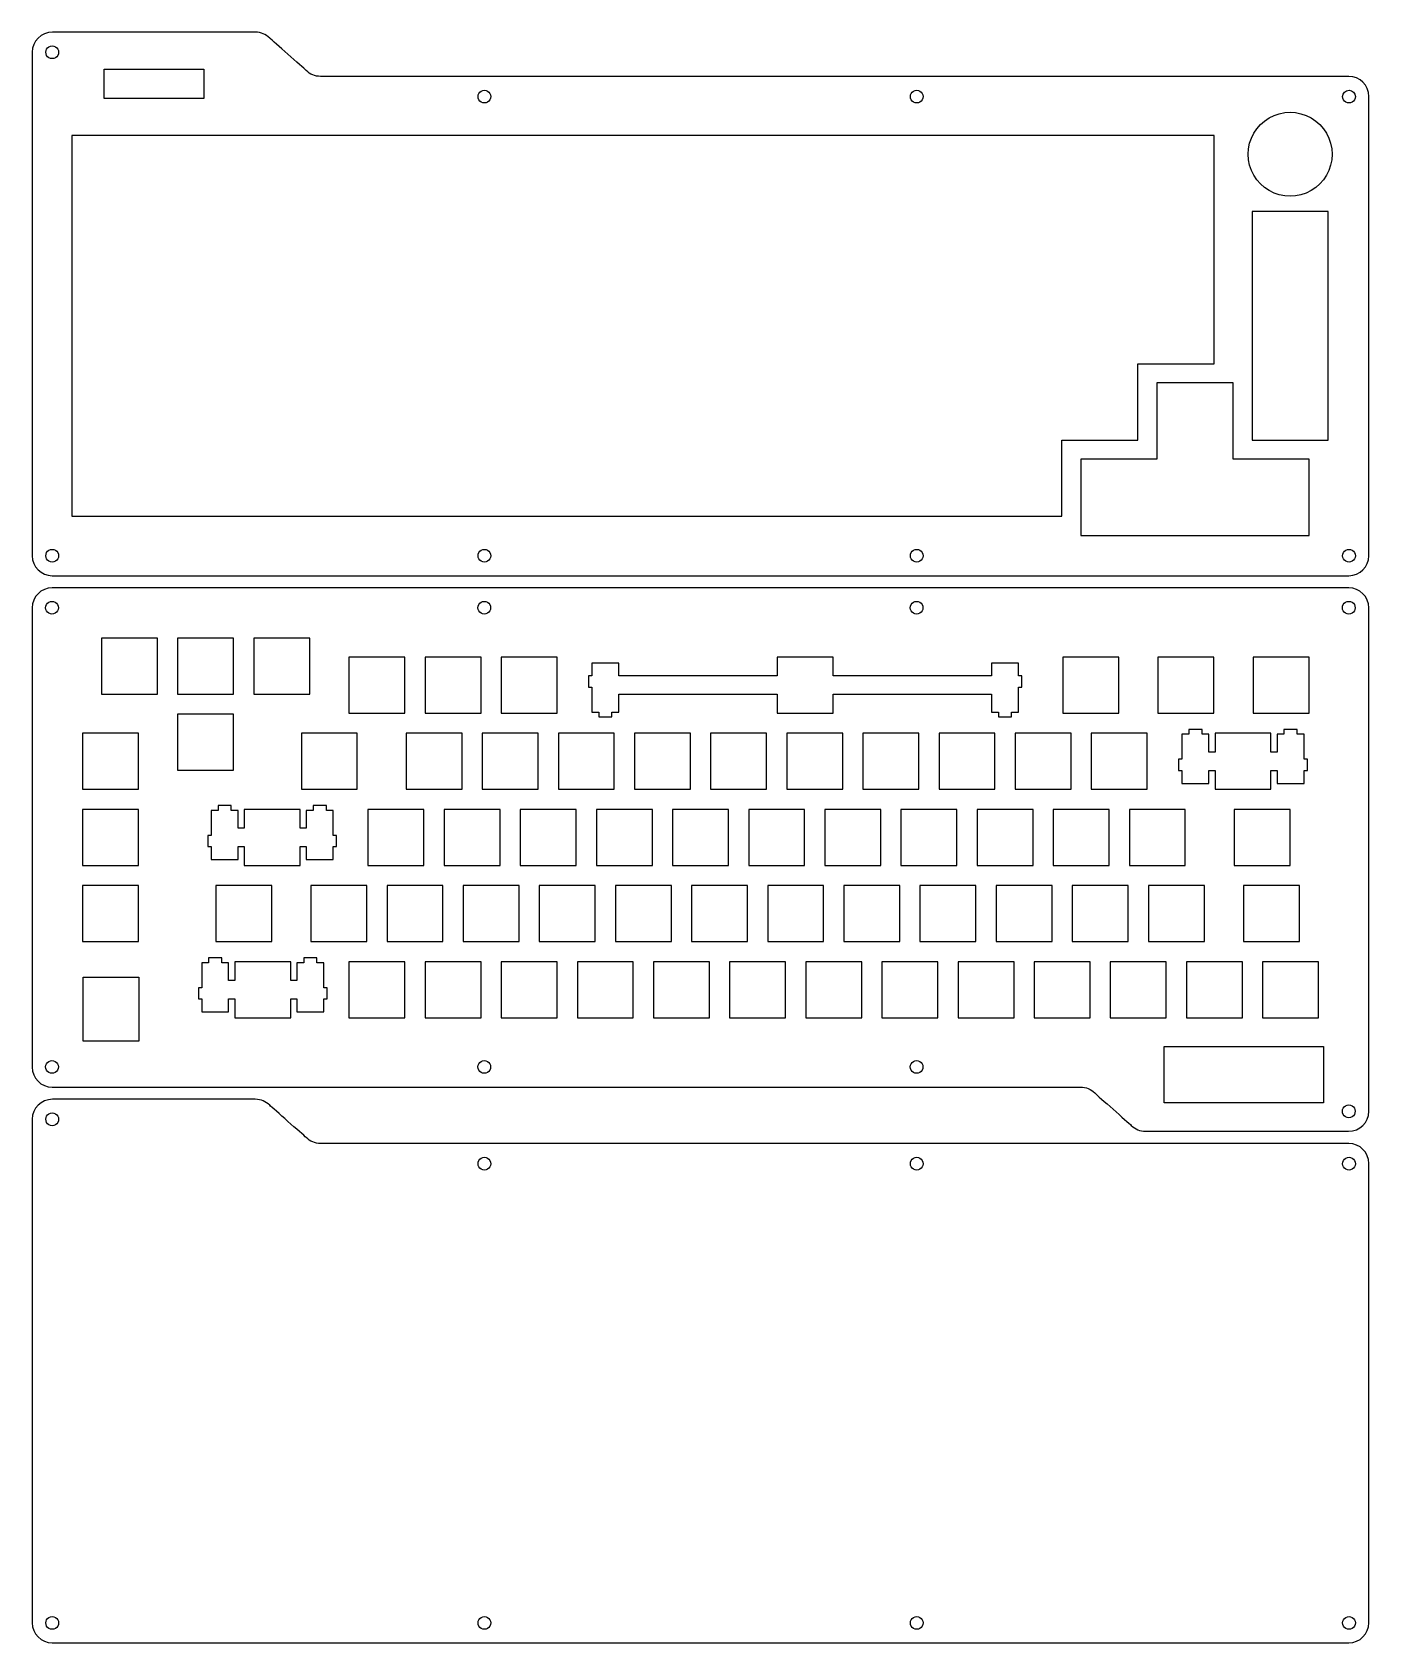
# Model space of a CAD drawing. Extents: x 0 to 334, y -106 to 297.
import ezdxf

# ---------------------------------------------------------------- set-up
doc = ezdxf.new("R2010")
doc.units = 0
doc.layers.get('0').update_dxf_attribs({"linetype": 'CONTINUOUS'})

msp = doc.modelspace()

# ---------------------------------------------------------------- linework, layer by layer
at = {"color": 7}
for points in [[(55.81977, 297), (5.0834, 297)], [(0, 292.000169), (0, 284.592285), (0.002117, 280.950428), (0.002117, 166.073425)], [(329.429031, 285.950418), (72.880577, 285.950418), (72.096328, 285.950418)], [(334.429021, 166.073425), (334.429021, 280.950428)], [(329.427031, 158.033573), (4.99999, 158.033573)], [(5.00199, 161.073435), (329.429031, 161.073435)], [(0, 153.033583), (0, 38.15658)], [(334.429021, 27.106839), (334.429021, 34.514723), (334.426904, 38.15658), (334.426904, 153.033583)], [(4.99999, 33.15659), (261.548443, 33.15659), (262.332692, 33.15659)], [(55.81977, 30.107172), (5.0834, 30.107172)], [(0, 25.10734), (0, 17.699457), (0.002117, 14.0576), (0.002117, -100.819404)], [(278.60925, 22.107008), (329.345621, 22.107008)], [(329.429031, 19.05759), (72.880577, 19.05759), (72.096328, 19.05759)], [(334.429021, -100.819404), (334.429021, 14.0576)], [(5.00199, -105.819394), (329.429031, -105.819394)]]:
    msp.add_lwpolyline(points, dxfattribs=at)
for points in [[(6.596774, 292.000008)], [(18.019988, 287.79302), (42.932011, 287.79302), (42.932011, 280.380996), (18.019988, 280.380996)], [(114.756777, 280.900009)], [(222.915774, 280.900009)], [(331.075758, 280.900009)], [(9.949344, 214.025899), (9.950402, 214.025899), (9.950402, 175.925899), (257.602403, 175.925899), (257.602403, 194.975899), (276.652408, 194.975899), (276.652408, 214.025899), (295.702408, 214.025899), (295.702408, 271.177909), (9.949344, 271.177909), (9.949344, 252.125899), (9.950402, 252.125899), (9.950402, 233.07791), (9.949344, 233.07791)], [(305.225371, 194.975899), (324.277355, 194.975899), (324.277355, 252.12791), (305.225371, 252.12791)], [(319.514352, 190.214908), (300.464352, 190.214908), (300.464352, 209.264908), (281.412368, 209.264908), (281.412368, 190.214908), (262.362344, 190.214908), (262.362344, 171.162923), (319.514352, 171.162923)], [(6.596774, 166.050006)], [(114.756777, 166.050006)], [(222.915774, 166.050006)], [(331.075758, 166.050006)], [(3.353262, 153.057001)], [(111.513246, 153.057001)], [(219.672243, 153.057001)], [(327.832246, 153.057001)], [(31.344028, 131.463235), (31.344028, 145.463234), (17.344028, 145.463234), (17.344028, 131.463235)], [(50.394027, 131.463235), (50.394027, 145.463234), (36.394027, 145.463234), (36.394027, 131.463235)], [(69.444026, 131.463235), (69.444026, 145.463234), (55.444026, 145.463234), (55.444026, 131.463235)], [(93.256025, 126.700235), (93.256025, 140.700235), (79.256025, 140.700235), (79.256025, 126.700235)], [(112.306024, 126.700235), (112.306024, 140.700235), (98.306025, 140.700235), (98.306025, 126.700235)], [(131.356023, 126.700235), (131.356023, 140.700235), (117.356024, 140.700235), (117.356024, 126.700235)], [(140.038021, 133.200234), (140.038021, 126.930233), (141.763022, 126.930233), (141.763022, 125.730234), (145.063022, 125.730234), (145.063022, 126.930233), (146.788021, 126.930233), (146.788021, 131.400234), (186.413021, 131.400234), (186.413021, 126.700234), (200.413019, 126.700234), (200.413019, 131.400234), (240.03802, 131.400234), (240.03802, 126.930233), (241.763018, 126.930233), (241.763018, 125.730234), (245.063018, 125.730234), (245.063018, 126.930233), (246.788019, 126.930233), (246.788019, 133.200234), (247.613019, 133.200234), (247.613019, 136.000232), (246.788019, 136.000232), (246.788019, 139.230234), (240.03802, 139.230234), (240.03802, 136.000232), (200.413019, 136.000232), (200.413019, 140.700232), (186.413021, 140.700232), (186.413021, 136.000232), (146.788021, 136.000232), (146.788021, 139.230234), (140.038021, 139.230234), (140.038021, 136.000232), (139.213021, 136.000232), (139.213021, 133.200234)], [(271.850017, 126.700235), (271.850017, 140.700235), (257.850018, 140.700235), (257.850018, 126.700235)], [(295.663016, 126.700235), (295.663016, 140.700235), (281.663017, 140.700235), (281.663017, 126.700235)], [(319.475015, 126.700235), (319.475015, 140.700235), (305.475016, 140.700235), (305.475016, 126.700235)], [(50.394027, 112.413236), (50.394027, 126.413235), (36.394027, 126.413235), (36.394027, 112.413236)], [(26.581028, 107.650236), (26.581028, 121.650235), (12.581028, 121.650235), (12.581028, 107.650236)], [(81.350025, 107.650236), (81.350025, 121.650235), (67.350026, 121.650235), (67.350026, 107.650236)], [(107.544024, 107.650236), (107.544024, 121.650235), (93.544025, 121.650235), (93.544025, 107.650236)], [(126.594023, 107.650236), (126.594023, 121.650235), (112.594024, 121.650235), (112.594024, 107.650236)], [(145.644023, 107.650236), (145.644023, 121.650235), (131.644023, 121.650235), (131.644023, 107.650236)], [(164.694022, 107.650236), (164.694022, 121.650235), (150.694022, 121.650235), (150.694022, 107.650236)], [(183.744021, 107.650236), (183.744021, 121.650235), (169.744022, 121.650235), (169.744022, 107.650236)], [(202.79402, 107.650236), (202.79402, 121.650235), (188.794021, 121.650235), (188.794021, 107.650236)], [(221.844019, 107.650236), (221.844019, 121.650235), (207.84402, 121.650235), (207.84402, 107.650236)], [(240.894019, 107.650236), (240.894019, 121.650235), (226.894019, 121.650235), (226.894019, 107.650236)], [(259.944018, 107.650236), (259.944018, 121.650235), (245.944018, 121.650235), (245.944018, 107.650236)], [(278.994017, 107.650236), (278.994017, 121.650235), (264.994018, 121.650235), (264.994018, 107.650236)], [(318.225015, 115.150236), (318.225015, 121.420235), (316.500016, 121.420235), (316.500016, 122.620235), (313.200016, 122.620235), (313.200016, 121.420235), (311.475016, 121.420235), (311.475016, 116.950236), (309.950016, 116.950236), (309.950016, 121.650235), (295.950016, 121.650235), (295.950016, 116.950236), (294.425016, 116.950236), (294.425016, 121.420235), (292.700017, 121.420235), (292.700017, 122.620235), (289.400017, 122.620235), (289.400017, 121.420235), (287.675017, 121.420235), (287.675017, 115.150236), (286.850017, 115.150236), (286.850017, 112.350236), (287.675017, 112.350236), (287.675017, 109.120236), (294.425016, 109.120236), (294.425016, 112.350236), (295.950016, 112.350236), (295.950016, 107.650236), (309.950016, 107.650236), (309.950016, 112.350236), (311.475016, 112.350236), (311.475016, 109.120236), (318.225015, 109.120236), (318.225015, 112.350236), (319.050015, 112.350236), (319.050015, 115.150236)], [(26.581028, 88.600237), (26.581028, 102.600236), (12.581028, 102.600236), (12.581028, 88.600237)], [(75.338026, 96.100236), (75.338026, 102.370236), (73.613026, 102.370236), (73.613026, 103.570236), (70.313026, 103.570236), (70.313026, 102.370236), (68.588026, 102.370236), (68.588026, 97.900236), (67.063026, 97.900236), (67.063026, 102.600236), (53.063027, 102.600236), (53.063027, 97.900236), (51.538027, 97.900236), (51.538027, 102.370236), (49.813027, 102.370236), (49.813027, 103.570236), (46.513027, 103.570236), (46.513027, 102.370236), (44.788027, 102.370236), (44.788027, 96.100236), (43.963027, 96.100236), (43.963027, 93.300237), (44.788027, 93.300237), (44.788027, 90.070237), (51.538027, 90.070237), (51.538027, 93.300237), (53.063027, 93.300237), (53.063027, 88.600237), (67.063026, 88.600237), (67.063026, 93.300237), (68.588026, 93.300237), (68.588026, 90.070237), (75.338026, 90.070237), (75.338026, 93.300237), (76.163026, 93.300237), (76.163026, 96.100236)], [(98.019025, 88.600237), (98.019025, 102.600236), (84.019025, 102.600236), (84.019025, 88.600237)], [(117.069024, 88.600237), (117.069024, 102.600236), (103.069024, 102.600236), (103.069024, 88.600237)], [(136.119023, 88.600237), (136.119023, 102.600236), (122.119024, 102.600236), (122.119024, 88.600237)], [(155.169022, 88.600237), (155.169022, 102.600236), (141.169023, 102.600236), (141.169023, 88.600237)], [(174.219021, 88.600237), (174.219021, 102.600236), (160.219022, 102.600236), (160.219022, 88.600237)], [(193.269021, 88.600237), (193.269021, 102.600236), (179.269021, 102.600236), (179.269021, 88.600237)], [(212.31902, 88.600237), (212.31902, 102.600236), (198.31902, 102.600236), (198.31902, 88.600237)], [(231.369019, 88.600237), (231.369019, 102.600236), (217.36902, 102.600236), (217.36902, 88.600237)], [(250.419018, 88.600237), (250.419018, 102.600236), (236.419019, 102.600236), (236.419019, 88.600237)], [(269.469017, 88.600237), (269.469017, 102.600236), (255.469018, 102.600236), (255.469018, 88.600237)], [(288.519017, 88.600237), (288.519017, 102.600236), (274.520017, 102.600236), (274.520017, 88.600237)], [(314.713016, 88.600237), (314.713016, 102.600236), (300.713016, 102.600236), (300.713016, 88.600237)], [(26.581028, 69.550238), (26.581028, 83.550237), (12.581028, 83.550237), (12.581028, 69.550238)], [(59.919026, 69.550238), (59.919026, 83.550237), (45.919027, 83.550237), (45.919027, 69.550238)], [(83.731025, 69.550238), (83.731025, 83.550237), (69.731026, 83.550237), (69.731026, 69.550238)], [(102.781024, 69.550238), (102.781024, 83.550237), (88.781025, 83.550237), (88.781025, 69.550238)], [(121.831024, 69.550238), (121.831024, 83.550237), (107.831024, 83.550237), (107.831024, 69.550238)], [(140.881023, 69.550238), (140.881023, 83.550237), (126.881023, 83.550237), (126.881023, 69.550238)], [(159.931022, 69.550238), (159.931022, 83.550237), (145.931023, 83.550237), (145.931023, 69.550238)], [(178.981021, 69.550238), (178.981021, 83.550237), (164.981022, 83.550237), (164.981022, 69.550238)], [(198.03102, 69.550238), (198.03102, 83.550237), (184.031021, 83.550237), (184.031021, 69.550238)], [(217.08102, 69.550238), (217.08102, 83.550237), (203.08102, 83.550237), (203.08102, 69.550238)], [(236.131019, 69.550238), (236.131019, 83.550237), (222.131019, 83.550237), (222.131019, 69.550238)], [(255.181018, 69.550238), (255.181018, 83.550237), (241.181019, 83.550237), (241.181019, 69.550238)], [(274.231017, 69.550238), (274.231017, 83.550237), (260.231018, 83.550237), (260.231018, 69.550238)], [(293.281016, 69.550238), (293.281016, 83.550237), (279.281017, 83.550237), (279.281017, 69.550238)], [(317.094015, 69.550238), (317.094015, 83.550237), (303.094016, 83.550237), (303.094016, 69.550238)], [(72.956026, 58.000238), (72.956026, 64.270238), (71.231026, 64.270238), (71.231026, 65.470238), (67.931026, 65.470238), (67.931026, 64.270238), (66.206026, 64.270238), (66.206026, 59.800238), (64.681026, 59.800238), (64.681026, 64.500238), (50.681027, 64.500238), (50.681027, 59.800238), (49.156027, 59.800238), (49.156027, 64.270238), (47.431027, 64.270238), (47.431027, 65.470238), (44.131027, 65.470238), (44.131027, 64.270238), (42.406027, 64.270238), (42.406027, 58.000238), (41.581027, 58.000238), (41.581027, 55.200238), (42.406027, 55.200238), (42.406027, 51.970238), (49.156027, 51.970238), (49.156027, 55.200238), (50.681027, 55.200238), (50.681027, 50.500238), (64.681026, 50.500238), (64.681026, 55.200238), (66.206026, 55.200238), (66.206026, 51.970238), (72.956026, 51.970238), (72.956026, 55.200238), (73.781026, 55.200238), (73.781026, 58.000238)], [(93.256025, 50.500238), (93.256025, 64.500238), (79.256025, 64.500238), (79.256025, 50.500238)], [(112.306024, 50.500238), (112.306024, 64.500238), (98.306025, 64.500238), (98.306025, 50.500238)], [(131.356023, 50.500238), (131.356023, 64.500238), (117.356024, 64.500238), (117.356024, 50.500238)], [(150.406022, 50.500238), (150.406022, 64.500238), (136.406023, 64.500238), (136.406023, 50.500238)], [(169.456022, 50.500238), (169.456022, 64.500238), (155.456022, 64.500238), (155.456022, 50.500238)], [(188.506021, 50.500238), (188.506021, 64.500238), (174.506021, 64.500238), (174.506021, 50.500238)], [(207.55602, 50.500238), (207.55602, 64.500238), (193.556021, 64.500238), (193.556021, 50.500238)], [(226.607019, 50.500238), (226.607019, 64.500238), (212.60702, 64.500238), (212.60702, 50.500238)], [(245.656018, 50.500238), (245.656018, 64.500238), (231.656019, 64.500238), (231.656019, 50.500238)], [(264.706018, 50.500238), (264.706018, 64.500238), (250.706018, 64.500238), (250.706018, 50.500238)], [(283.756017, 50.500238), (283.756017, 64.500238), (269.756017, 64.500238), (269.756017, 50.500238)], [(302.806016, 50.500238), (302.806016, 64.500238), (288.806017, 64.500238), (288.806017, 50.500238)], [(321.856015, 50.500238), (321.856015, 64.500238), (307.856016, 64.500238), (307.856016, 50.500238)], [(26.641134, 44.633407), (12.740905, 44.633407), (12.740905, 60.633614), (26.641134, 60.633614)], [(323.128591, 29.207429), (283.229448, 29.207429), (283.229448, 43.30657), (323.128591, 43.30657)], [(3.353262, 38.206999)], [(111.513246, 38.206999)], [(219.672243, 38.206999)], [(6.596774, 25.107009)], [(327.832246, 27.106999)], [(114.756777, 14.007009)], [(222.915774, 14.007009)], [(331.075758, 14.007009)], [(6.596774, -100.842991)], [(114.756777, -100.842991)], [(222.915774, -100.842991)], [(331.075758, -100.842991)]]:
    msp.add_lwpolyline(points, close=True, dxfattribs=at)
for points in [[(5.0834, 297), (2.267191, 297), (0, 294.770092), (0, 292.000169)], [(59.41754, 295.538812), (58.498711, 296.442523), (57.22787, 297), (55.81977, 297)], [(68.560659, 287.414887), (67.622978, 288.35257), (60.336361, 294.635075), (59.41754, 295.538812)], [(3.403226, 292.000008), (3.403226, 292.570481), (3.707569, 293.097619), (4.201613, 293.382855)], [(4.201613, 290.617161), (3.707569, 290.902398), (3.403226, 291.429536), (3.403226, 292.000008)], [(4.201613, 293.382855), (4.695657, 293.668092), (5.304344, 293.668092), (5.798387, 293.382855)], [(5.798387, 290.617161), (5.304344, 290.331925), (4.695657, 290.331925), (4.201613, 290.617161)], [(5.798387, 293.382855), (6.292431, 293.097619), (6.596774, 292.570481), (6.596774, 292.000008)], [(6.596774, 292.000008), (6.596774, 291.429536), (6.292431, 290.902398), (5.798387, 290.617161)], [(72.096328, 285.950418), (70.770247, 285.950418), (69.498348, 286.477203), (68.560659, 287.414887)], [(111.563229, 280.900009), (111.563229, 281.470481), (111.867572, 281.997619), (112.361616, 282.282856)], [(112.361616, 282.282856), (112.85566, 282.568092), (113.464346, 282.568092), (113.95839, 282.282856)], [(113.95839, 282.282856), (114.452434, 281.997619), (114.756777, 281.470481), (114.756777, 280.900009)], [(219.722226, 280.900009), (219.722226, 281.470481), (220.026569, 281.997619), (220.520613, 282.282856)], [(220.520613, 282.282856), (221.014657, 282.568092), (221.623343, 282.568092), (222.117387, 282.282856)], [(222.117387, 282.282856), (222.611431, 281.997619), (222.915774, 281.470481), (222.915774, 280.900009)], [(327.88221, 280.900009), (327.88221, 281.781883), (328.59711, 282.496783), (329.478984, 282.496783)], [(334.429021, 280.950428), (334.429021, 283.72043), (332.199006, 285.950418), (329.429031, 285.950418)], [(329.478984, 282.496783), (330.360858, 282.496783), (331.075758, 281.781883), (331.075758, 280.900009)], [(112.361616, 279.517162), (111.867572, 279.802398), (111.563229, 280.329536), (111.563229, 280.900009)], [(113.95839, 279.517162), (113.464346, 279.231925), (112.85566, 279.231925), (112.361616, 279.517162)], [(114.756777, 280.900009), (114.756777, 280.329536), (114.452434, 279.802398), (113.95839, 279.517162)], [(220.520613, 279.517162), (220.026569, 279.802398), (219.722226, 280.329536), (219.722226, 280.900009)], [(222.117387, 279.517162), (221.623343, 279.231925), (221.014657, 279.231925), (220.520613, 279.517162)], [(222.915774, 280.900009), (222.915774, 280.329536), (222.611431, 279.802398), (222.117387, 279.517162)], [(328.680597, 279.517162), (328.186553, 279.802398), (327.88221, 280.329536), (327.88221, 280.900009)], [(330.277371, 279.517162), (329.783327, 279.231925), (329.174641, 279.231925), (328.680597, 279.517162)], [(331.075758, 280.900009), (331.075758, 280.329536), (330.771415, 279.802398), (330.277371, 279.517162)], [(304.235829, 266.473486), (304.235829, 270.224775), (306.237137, 273.691107), (309.48585, 275.566766)], [(309.48585, 275.566766), (312.734537, 277.442397), (316.737127, 277.442397), (319.98584, 275.566766)], [(319.98584, 275.566766), (323.234553, 273.691107), (325.235835, 270.224775), (325.235835, 266.473486)], [(309.48585, 257.380233), (306.237137, 259.255865), (304.235829, 262.722197), (304.235829, 266.473486)], [(325.235835, 266.473486), (325.235835, 262.722197), (323.234553, 259.255865), (319.98584, 257.380233)], [(319.98584, 257.380233), (316.737127, 255.504576), (312.734537, 255.504576), (309.48585, 257.380233)], [(0.002, 166.073425), (0.002, 163.303422), (2.232001, 161.073435), (5.00199, 161.073435)], [(3.403226, 166.050006), (3.403226, 166.620479), (3.707569, 167.147617), (4.201613, 167.432853)], [(4.201613, 164.667159), (3.707569, 164.952395), (3.403226, 165.479534), (3.403226, 166.050006)], [(4.201613, 167.432853), (4.695657, 167.71809), (5.304343, 167.71809), (5.798387, 167.432853)], [(5.798387, 167.432853), (6.292431, 167.147617), (6.596774, 166.620479), (6.596774, 166.050006)], [(6.596774, 166.050006), (6.596774, 165.479534), (6.292431, 164.952395), (5.798387, 164.667159)], [(111.563229, 166.050006), (111.563229, 166.620479), (111.867572, 167.147617), (112.361616, 167.432853)], [(112.361616, 164.667159), (111.867572, 164.952395), (111.563229, 165.479534), (111.563229, 166.050006)], [(112.361616, 167.432853), (112.85566, 167.71809), (113.464346, 167.71809), (113.95839, 167.432853)], [(113.95839, 167.432853), (114.452434, 167.147617), (114.756777, 166.620479), (114.756777, 166.050006)], [(114.756777, 166.050006), (114.756777, 165.479534), (114.452434, 164.952395), (113.95839, 164.667159)], [(219.722226, 166.050006), (219.722226, 166.620479), (220.026569, 167.147617), (220.520613, 167.432853)], [(220.520613, 164.667159), (220.026569, 164.952396), (219.722226, 165.479534), (219.722226, 166.050006)], [(220.520613, 167.432853), (221.014657, 167.718089), (221.623343, 167.718089), (222.117387, 167.432853)], [(222.117387, 167.432853), (222.611431, 167.147617), (222.915774, 166.620479), (222.915774, 166.050006)], [(222.915774, 166.050006), (222.915774, 165.479534), (222.611431, 164.952396), (222.117387, 164.667159)], [(327.88221, 166.050006), (327.88221, 166.620479), (328.186553, 167.147617), (328.680597, 167.432853)], [(328.680597, 164.667159), (328.186553, 164.952396), (327.88221, 165.479534), (327.88221, 166.050006)], [(328.680597, 167.432853), (329.174641, 167.718089), (329.783327, 167.718089), (330.277371, 167.432853)], [(329.429031, 161.073435), (332.199006, 161.073435), (334.429021, 163.303422), (334.429021, 166.073425)], [(330.277371, 167.432853), (330.771415, 167.147617), (331.075758, 166.620479), (331.075758, 166.050006)], [(331.075758, 166.050006), (331.075758, 165.479534), (330.771415, 164.952396), (330.277371, 164.667159)], [(5.798387, 164.667159), (5.304343, 164.381923), (4.695657, 164.381923), (4.201613, 164.667159)], [(113.95839, 164.667159), (113.464346, 164.381923), (112.85566, 164.381923), (112.361616, 164.667159)], [(222.117387, 164.667159), (221.623343, 164.381923), (221.014657, 164.381923), (220.520613, 164.667159)], [(330.277371, 164.667159), (329.783327, 164.381923), (329.174641, 164.381923), (328.680597, 164.667159)], [(4.99999, 158.033573), (2.230014, 158.033573), (0, 155.803585), (0, 153.033583)], [(334.42702, 153.033583), (334.42702, 155.803585), (332.197019, 158.033573), (329.427031, 158.033573)], [(3.353262, 153.057001), (3.353262, 153.627474), (3.657606, 154.154612), (4.15165, 154.439848)], [(4.15165, 154.439848), (4.645693, 154.725085), (5.25438, 154.725085), (5.748424, 154.439848)], [(5.748424, 154.439848), (6.242467, 154.154612), (6.546811, 153.627474), (6.546811, 153.057001)], [(111.513246, 153.057001), (111.513246, 153.627474), (111.81759, 154.154612), (112.311633, 154.439848)], [(112.311633, 154.439848), (112.805677, 154.725085), (113.414364, 154.725085), (113.908408, 154.439848)], [(113.908408, 154.439848), (114.402451, 154.154612), (114.706795, 153.627474), (114.706795, 153.057001)], [(219.672243, 153.057001), (219.672243, 153.627474), (219.976587, 154.154612), (220.470631, 154.439849)], [(220.470631, 154.439849), (220.964674, 154.725085), (221.573361, 154.725085), (222.067405, 154.439849)], [(222.067405, 154.439849), (222.561448, 154.154612), (222.865792, 153.627474), (222.865792, 153.057001)], [(327.832246, 153.057001), (327.832246, 153.627474), (328.13659, 154.154612), (328.630634, 154.439849)], [(328.630634, 154.439849), (329.124677, 154.725085), (329.733364, 154.725085), (330.227408, 154.439849)], [(330.227408, 154.439849), (330.721451, 154.154612), (331.025795, 153.627474), (331.025795, 153.057001)], [(4.15165, 151.674154), (3.657606, 151.959391), (3.353262, 152.486529), (3.353262, 153.057001)], [(5.748424, 151.674154), (5.25438, 151.388918), (4.645693, 151.388918), (4.15165, 151.674154)], [(6.546811, 153.057001), (6.546811, 152.486529), (6.242467, 151.959391), (5.748424, 151.674154)], [(112.311633, 151.674154), (111.81759, 151.959391), (111.513246, 152.486529), (111.513246, 153.057001)], [(113.908408, 151.674154), (113.414364, 151.388918), (112.805677, 151.388918), (112.311633, 151.674154)], [(114.706795, 153.057001), (114.706795, 152.486529), (114.402451, 151.959391), (113.908408, 151.674154)], [(220.470631, 151.674154), (219.976587, 151.959391), (219.672243, 152.486529), (219.672243, 153.057001)], [(222.067405, 151.674154), (221.573361, 151.388918), (220.964674, 151.388918), (220.470631, 151.674154)], [(222.865792, 153.057001), (222.865792, 152.486529), (222.561448, 151.959391), (222.067405, 151.674154)], [(328.630634, 151.674154), (328.13659, 151.959391), (327.832246, 152.486529), (327.832246, 153.057001)], [(330.227408, 151.674154), (329.733364, 151.388918), (329.124677, 151.388918), (328.630634, 151.674154)], [(331.025795, 153.057001), (331.025795, 152.486529), (330.721451, 151.959391), (330.227408, 151.674154)], [(0, 38.15658), (0, 35.386578), (2.230014, 33.15659), (4.99999, 33.15659)], [(3.353262, 38.206999), (3.353262, 38.777472), (3.657606, 39.30461), (4.15165, 39.589846)], [(4.15165, 36.824152), (3.657606, 37.109388), (3.353262, 37.636527), (3.353262, 38.206999)], [(4.15165, 39.589846), (4.645693, 39.875082), (5.25438, 39.875082), (5.748424, 39.589846)], [(5.748424, 36.824152), (5.25438, 36.538916), (4.645693, 36.538916), (4.15165, 36.824152)], [(5.748424, 39.589846), (6.242467, 39.30461), (6.546811, 38.777472), (6.546811, 38.206999)], [(6.546811, 38.206999), (6.546811, 37.636527), (6.242467, 37.109388), (5.748424, 36.824152)], [(111.513246, 38.206999), (111.513246, 38.777472), (111.81759, 39.30461), (112.311634, 39.589846)], [(112.311634, 36.824152), (111.81759, 37.109388), (111.513246, 37.636527), (111.513246, 38.206999)], [(112.311634, 39.589846), (112.805677, 39.875082), (113.414364, 39.875082), (113.908408, 39.589846)], [(113.908408, 36.824152), (113.414364, 36.538916), (112.805677, 36.538916), (112.311634, 36.824152)], [(113.908408, 39.589846), (114.402451, 39.30461), (114.706795, 38.777472), (114.706795, 38.206999)], [(114.706795, 38.206999), (114.706795, 37.636527), (114.402451, 37.109388), (113.908408, 36.824152)], [(219.672243, 38.206999), (219.672243, 38.777472), (219.976587, 39.30461), (220.47063, 39.589846)], [(220.47063, 36.824152), (219.976587, 37.109388), (219.672243, 37.636527), (219.672243, 38.206999)], [(220.47063, 39.589846), (220.964674, 39.875082), (221.573361, 39.875082), (222.067405, 39.589846)], [(222.067405, 36.824152), (221.573361, 36.538916), (220.964674, 36.538916), (220.47063, 36.824152)], [(222.067405, 39.589846), (222.561448, 39.30461), (222.865792, 38.777472), (222.865792, 38.206999)], [(222.865792, 38.206999), (222.865792, 37.636527), (222.561448, 37.109388), (222.067405, 36.824152)], [(262.332692, 33.15659), (263.658773, 33.15659), (264.930673, 32.629804), (265.868362, 31.692121)], [(5.0834, 30.107172), (2.267191, 30.107172), (0, 27.877263), (0, 25.10734)], [(59.41754, 28.645984), (58.498711, 29.549695), (57.22787, 30.107172), (55.81977, 30.107172)], [(68.560659, 20.522058), (67.622978, 21.459742), (60.336361, 27.742246), (59.41754, 28.645984)], [(265.868362, 31.692121), (266.806042, 30.754438), (274.092659, 24.471933), (275.011481, 23.568196)], [(327.832246, 27.106999), (327.832246, 27.677472), (328.13659, 28.20461), (328.630634, 28.489846)], [(328.630634, 28.489846), (329.124677, 28.775083), (329.733364, 28.775083), (330.227408, 28.489846)], [(330.227408, 28.489846), (330.721451, 28.20461), (331.025795, 27.677472), (331.025795, 27.106999)], [(3.403226, 25.107009), (3.403226, 25.677481), (3.707569, 26.204619), (4.201613, 26.489856)], [(4.201613, 23.724162), (3.707569, 24.009398), (3.403226, 24.536536), (3.403226, 25.107009)], [(4.201613, 26.489856), (4.695657, 26.775092), (5.304343, 26.775092), (5.798387, 26.489856)], [(5.798387, 26.489856), (6.292431, 26.204619), (6.596774, 25.677481), (6.596774, 25.107009)], [(6.596774, 25.107009), (6.596774, 24.536536), (6.292431, 24.009398), (5.798387, 23.724162)], [(328.630634, 25.724152), (328.13659, 26.009389), (327.832246, 26.536527), (327.832246, 27.106999)], [(330.227408, 25.724152), (329.733364, 25.438916), (329.124677, 25.438916), (328.630634, 25.724152)], [(329.345621, 22.107008), (332.16183, 22.107008), (334.429021, 24.336916), (334.429021, 27.106839)], [(331.025795, 27.106999), (331.025795, 26.536527), (330.721451, 26.009389), (330.227408, 25.724152)], [(5.798387, 23.724162), (5.304343, 23.438925), (4.695657, 23.438925), (4.201613, 23.724162)], [(72.096328, 19.05759), (70.770247, 19.05759), (69.498348, 19.584375), (68.560659, 20.522058)], [(275.011481, 23.568196), (275.93031, 22.664485), (277.201151, 22.107008), (278.60925, 22.107008)], [(334.429021, 14.0576), (334.429021, 16.827602), (332.199006, 19.05759), (329.429031, 19.05759)], [(111.563229, 14.007009), (111.563229, 14.577481), (111.867572, 15.10462), (112.361616, 15.389856)], [(112.361616, 12.624162), (111.867572, 12.909398), (111.563229, 13.436536), (111.563229, 14.007009)], [(112.361616, 15.389856), (112.85566, 15.675092), (113.464346, 15.675092), (113.95839, 15.389856)], [(113.95839, 12.624162), (113.464346, 12.338926), (112.85566, 12.338926), (112.361616, 12.624162)], [(113.95839, 15.389856), (114.452434, 15.10462), (114.756777, 14.577481), (114.756777, 14.007009)], [(114.756777, 14.007009), (114.756777, 13.436536), (114.452434, 12.909398), (113.95839, 12.624162)], [(219.722226, 14.007009), (219.722226, 14.577481), (220.026569, 15.10462), (220.520613, 15.389856)], [(220.520613, 12.624162), (220.026569, 12.909398), (219.722226, 13.436536), (219.722226, 14.007009)], [(220.520613, 15.389856), (221.014657, 15.675092), (221.623343, 15.675092), (222.117387, 15.389856)], [(222.117387, 12.624162), (221.623343, 12.338926), (221.014657, 12.338926), (220.520613, 12.624162)], [(222.117387, 15.389856), (222.611431, 15.10462), (222.915774, 14.577481), (222.915774, 14.007009)], [(222.915774, 14.007009), (222.915774, 13.436536), (222.611431, 12.909398), (222.117387, 12.624162)], [(327.88221, 14.007009), (327.88221, 14.577481), (328.186553, 15.10462), (328.680597, 15.389856)], [(328.680597, 12.624162), (328.186553, 12.909398), (327.88221, 13.436536), (327.88221, 14.007009)], [(328.680597, 15.389856), (329.174641, 15.675092), (329.783327, 15.675092), (330.277371, 15.389856)], [(330.277371, 12.624162), (329.783327, 12.338926), (329.174641, 12.338926), (328.680597, 12.624162)], [(330.277371, 15.389856), (330.771415, 15.10462), (331.075758, 14.577481), (331.075758, 14.007009)], [(331.075758, 14.007009), (331.075758, 13.436536), (330.771415, 12.909398), (330.277371, 12.624162)], [(3.403226, -100.842991), (3.403226, -100.272519), (3.707569, -99.745381), (4.201613, -99.460144)], [(4.201613, -99.460144), (4.695657, -99.174908), (5.304343, -99.174908), (5.798387, -99.460144)], [(5.798387, -99.460144), (6.292431, -99.745381), (6.596774, -100.272519), (6.596774, -100.842991)], [(111.563229, -100.842991), (111.563229, -100.272519), (111.867572, -99.745381), (112.361616, -99.460144)], [(112.361616, -99.460144), (112.85566, -99.174908), (113.464346, -99.174908), (113.95839, -99.460144)], [(113.95839, -99.460144), (114.452434, -99.745381), (114.756777, -100.272519), (114.756777, -100.842991)], [(219.722226, -100.842991), (219.722226, -100.272519), (220.026569, -99.745381), (220.520613, -99.460144)], [(220.520613, -99.460144), (221.014657, -99.174908), (221.623343, -99.174908), (222.117387, -99.460144)], [(222.117387, -99.460144), (222.611431, -99.745381), (222.915774, -100.272519), (222.915774, -100.842991)], [(327.88221, -100.842991), (327.88221, -100.272519), (328.186553, -99.745381), (328.680597, -99.460144)], [(328.680597, -99.460144), (329.174641, -99.174908), (329.783327, -99.174908), (330.277371, -99.460144)], [(330.277371, -99.460144), (330.771415, -99.745381), (331.075758, -100.272519), (331.075758, -100.842991)], [(0.002, -100.819404), (0.002, -103.589406), (2.232001, -105.819394), (5.00199, -105.819394)], [(4.201613, -102.225838), (3.707569, -101.940602), (3.403226, -101.413464), (3.403226, -100.842991)], [(5.798387, -102.225838), (5.304343, -102.511075), (4.695657, -102.511075), (4.201613, -102.225838)], [(6.596774, -100.842991), (6.596774, -101.413464), (6.292431, -101.940602), (5.798387, -102.225838)], [(112.361616, -102.225838), (111.867572, -101.940602), (111.563229, -101.413464), (111.563229, -100.842991)], [(113.95839, -102.225838), (113.464346, -102.511075), (112.85566, -102.511075), (112.361616, -102.225838)], [(114.756777, -100.842991), (114.756777, -101.413464), (114.452434, -101.940602), (113.95839, -102.225838)], [(220.520613, -102.225838), (220.026569, -101.940602), (219.722226, -101.413464), (219.722226, -100.842991)], [(222.117387, -102.225838), (221.623343, -102.511075), (221.014657, -102.511075), (220.520613, -102.225838)], [(222.915774, -100.842991), (222.915774, -101.413464), (222.611431, -101.940602), (222.117387, -102.225838)], [(328.680597, -102.225838), (328.186553, -101.940602), (327.88221, -101.413464), (327.88221, -100.842991)], [(330.277371, -102.225838), (329.783327, -102.511075), (329.174641, -102.511075), (328.680597, -102.225838)], [(329.429031, -105.819394), (332.199006, -105.819394), (334.429021, -103.589406), (334.429021, -100.819404)], [(331.075758, -100.842991), (331.075758, -101.413464), (330.771415, -101.940602), (330.277371, -102.225838)]]:
    msp.add_open_spline(points, degree=3, dxfattribs=at)

doc.saveas('drawing.dxf')
